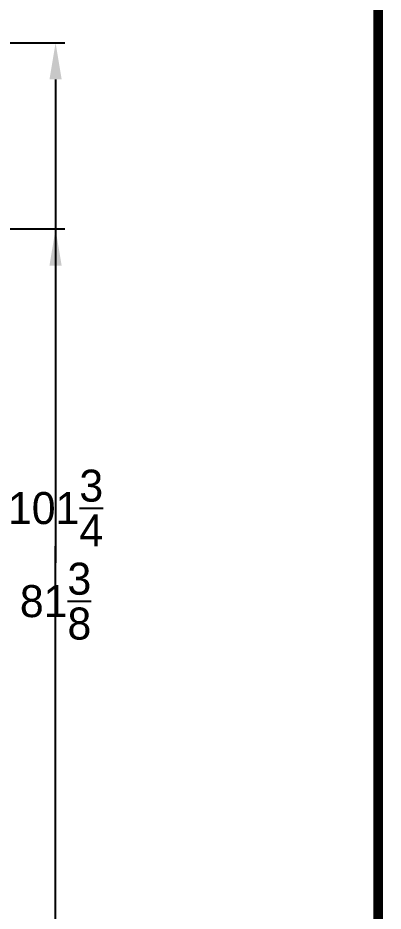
# Model space of a CAD drawing. Header units: inches. Extents: x 3128 to 3569, y 1222 to 1501.
# Drawn here: x 3524.7 to 3564.7, y 1278.9 to 1376.5 of the extents above; entities that cross this region are included whole.
import ezdxf

# ---------------------------------------------------------------- set-up
doc = ezdxf.new("R2010")
doc.units = ezdxf.units.IN
doc.header["$MEASUREMENT"] = 0
doc.header["$PDSIZE"] = -1
doc.layers.add('WCTANK', color=7, linetype='Continuous')
doc.layers.add('WOTANK', color=7, linetype='Continuous')
doc.dimstyles.new('General Dimension', dxfattribs={"dimtxt": 3.5, "dimasz": 4, "dimexe": 1, "dimexo": 0.5, "dimgap": 0.09, "dimtad": 0, "dimtih": 1, "dimtoh": 1, "dimdec": 3, "dimzin": 0, "dimdsep": 46, "dimlunit": 5, "dimtxsty": 'Standard', "dimcen": 0.09, "dimadec": 0, "dimazin": 0, "dimtfac": 1, "dimtdec": 3, "dimtofl": 0, "dimtmove": 0, "dimatfit": 3, "dimfxl": 1, "dimtolj": 1, "dimtzin": 0, "dimarcsym": 0})

# ---------------------------------------------------------------- blocks, each defined once
blk = doc.blocks.new('*D47')
at = {"layer": 'Defpoints', "color": 0}
for p in [(3491.674, 1373.803), (3528.845, 1373.803), (3523.68, 1272.082)]:
    blk.add_point(p, dxfattribs=at)
at = {"layer": 'WCTANK', "color": 0, "lineweight": -2}
for p, q in [((3492.174, 1373.803), (3529.845, 1373.803)), ((3528.845, 1369.803), (3528.845, 1327.116)), ((3528.845, 1276.082), (3528.845, 1318.769)), ((3524.18, 1272.082), (3529.845, 1272.082))]:
    blk.add_line(p, q, dxfattribs=at)
at = {"layer": 'WCTANK', "color": 0}
for points in [[(3528.179, 1369.803), (3529.512, 1369.803), (3528.845, 1373.803)], [(3528.179, 1276.082), (3529.512, 1276.082), (3528.845, 1272.082)]]:
    blk.add_solid(points, dxfattribs=at)
at = {"layer": 'WCTANK', "color": 0, "insert": (3528.845, 1322.942), "char_height": 3.5, "attachment_point": 5}
blk.add_mtext('\\A1;101{\\H1x;\\S3/4;}', dxfattribs=at)
blk = doc.blocks.new('*D48')
at = {"layer": 'Defpoints', "color": 0}
for p in [(3491.674, 1353.457), (3523.68, 1272.082), (3528.845, 1272.082)]:
    blk.add_point(p, dxfattribs=at)
at = {"layer": 'WOTANK', "color": 0, "lineweight": -2}
for p, q in [((3492.174, 1353.457), (3529.845, 1353.457)), ((3528.845, 1349.457), (3528.845, 1316.943)), ((3528.845, 1276.082), (3528.845, 1308.596)), ((3524.18, 1272.082), (3529.845, 1272.082))]:
    blk.add_line(p, q, dxfattribs=at)
at = {"layer": 'WOTANK', "color": 0}
for points in [[(3528.179, 1349.457), (3529.512, 1349.457), (3528.845, 1353.457)], [(3528.179, 1276.082), (3529.512, 1276.082), (3528.845, 1272.082)]]:
    blk.add_solid(points, dxfattribs=at)
at = {"layer": 'WOTANK', "color": 0, "insert": (3528.845, 1312.769), "char_height": 3.5, "attachment_point": 5}
blk.add_mtext('\\A1;81{\\H1x;\\S3/8;}', dxfattribs=at)

msp = doc.modelspace()

# ---------------------------------------------------------------- linework, layer by layer
at = {"color": 0, "linetype": 'Continuous', "lineweight": 20, "const_width": 1.0712}
msp.add_lwpolyline([(3135.638, 1228.7897), (3564.128, 1228.7897), (3564.128, 1496.596), (3135.638, 1496.596), (3135.638, 1228.7897)], dxfattribs=at)

# ---------------------------------------------------------------- dimensions: what is measured, and where the dimension line sits
at = {"layer": 'WCTANK', "color": 0}
dim = msp.add_linear_dim(base=(3528.8453, 1373.8028), p1=(3523.6796, 1272.0817), p2=(3491.6738, 1373.8028), angle=90, dimstyle='General Dimension', dxfattribs=at)
dim.commit()
dim.dimension.update_dxf_attribs({"geometry": '*D47', "text_midpoint": (3528.8453, 1322.9423)})
at = {"layer": 'WOTANK', "color": 0}
dim = msp.add_linear_dim(base=(3528.8453, 1272.0817), p1=(3491.6738, 1353.4567), p2=(3523.6796, 1272.0817), angle=90, dimstyle='General Dimension', dxfattribs=at)
dim.commit()
dim.dimension.update_dxf_attribs({"geometry": '*D48', "text_midpoint": (3528.8453, 1312.7692), "dimtype": 160})

doc.saveas('drawing.dxf')
